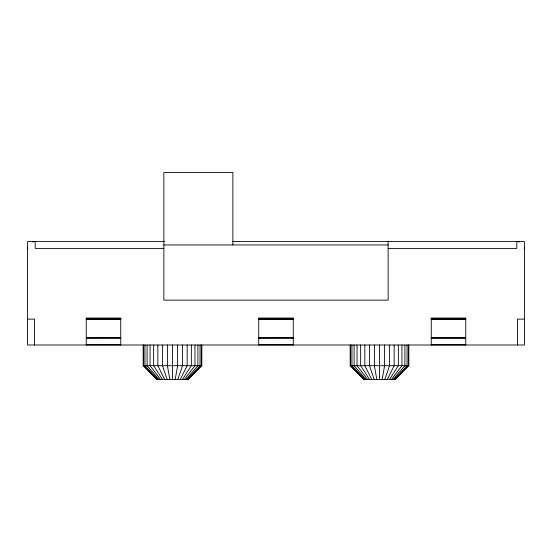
<?xml version="1.0" encoding="UTF-8"?>
<svg xmlns="http://www.w3.org/2000/svg" width="552" height="552" viewBox="0 0 552 552"><rect width="100%" height="100%" fill="white"/><g stroke="black" fill="none" stroke-linecap="round" stroke-linejoin="round"><path stroke-width="0.83" d="M27.6 249.09L27.717 247.772M175.198 379.5L177.592 365.7L177.592 345M382.198 379.5L384.592 365.7L384.592 345M177.813 379.5L182.533 365.7L182.533 345M384.813 379.5L389.533 365.7L389.533 345M180.262 379.5L187.162 365.7L187.162 345M387.262 379.5L394.162 365.7L394.162 345M182.477 379.5L191.351 365.7L191.351 345M389.477 379.5L398.351 365.7L398.351 345M184.396 379.5L194.966 365.7L194.966 345M391.396 379.5L401.966 365.7L401.966 345M185.948 379.5L197.899 365.7L197.899 345M392.948 379.5L404.899 365.7L404.899 345M187.087 379.5L200.059 365.7L200.059 345M394.087 379.5L407.059 365.7L407.059 345M187.79 379.5L201.376 365.7L201.376 345M394.79 379.5L408.376 365.7L408.376 345M201.825 345L201.825 365.7L188.025 379.5L156.975 379.5L143.175 365.7L143.175 345M408.825 345L408.825 365.7L395.025 379.5L363.975 379.5L350.175 365.7L350.175 345M32.596 241.955L35.19 241.5L35.19 248.4L163.875 248.4M164.427 241.5L27.6 241.5L27.6 345L524.4 345L524.4 241.5L232.875 241.5M163.875 244.95L388.125 244.95M388.125 248.4L516.81 248.4L516.81 241.5L519.404 241.955M86.25 318.269L120.75 318.269M258.75 318.269L293.25 318.269M431.25 318.269L465.75 318.269M86.25 318.532L120.75 318.532M258.75 318.532L293.25 318.532M431.25 318.532L465.75 318.532M86.25 318.966L120.75 318.966M258.75 318.966L293.25 318.966M431.25 318.966L465.75 318.966M27.6 319.125L34.5 319.125L34.5 345M524.4 319.125L517.5 319.125L517.5 345M86.25 319.567L120.75 319.567M258.75 319.567L293.25 319.567M431.25 319.567L465.75 319.567M86.25 337.638L120.75 337.638M258.75 337.638L293.25 337.638M431.25 337.638L465.75 337.638M86.25 337.893L120.75 337.893M258.75 337.893L293.25 337.893M431.25 337.893L465.75 337.893M86.25 338.1L120.75 338.045M258.75 338.1L293.25 338.045M431.25 338.1L465.75 338.1M86.25 344.841L120.75 344.841M258.75 344.841L293.25 344.841M431.25 344.841L465.75 344.841M143.175 365.7L201.825 365.7M350.175 365.7L408.825 365.7M364.21 379.5L350.623 365.7L350.623 345M157.21 379.5L143.623 365.7L143.623 345M364.913 379.5L351.941 365.7L351.941 345M157.913 379.5L144.941 365.7L144.941 345M366.052 379.5L354.101 365.7L354.101 345M159.052 379.5L147.101 365.7L147.101 345M367.604 379.5L357.034 365.7L357.034 345M160.604 379.5L150.034 365.7L150.034 345M369.523 379.5L360.649 365.7L360.649 345M162.523 379.5L153.649 365.7L153.649 345M371.737 379.5L364.837 365.7L364.837 345M164.737 379.5L157.837 365.7L157.837 345M374.187 379.5L369.467 365.7L369.467 345M167.187 379.5L162.467 365.7L162.467 345M376.802 379.5L374.408 365.7L374.408 345M169.802 379.5L167.408 365.7L167.408 345M524.283 247.772L524.4 249.09M465.75 345L465.75 318.18L431.25 318.18L431.25 345M388.125 241.5L388.125 300.15L163.875 300.15L163.875 172.5L232.875 172.5L232.875 244.95M379.5 345L379.5 379.5M293.25 345L293.25 318.18L258.75 318.18L258.75 345M172.5 345L172.5 379.5M120.75 345L120.75 318.18L86.25 318.18L86.25 345"/></g></svg>
